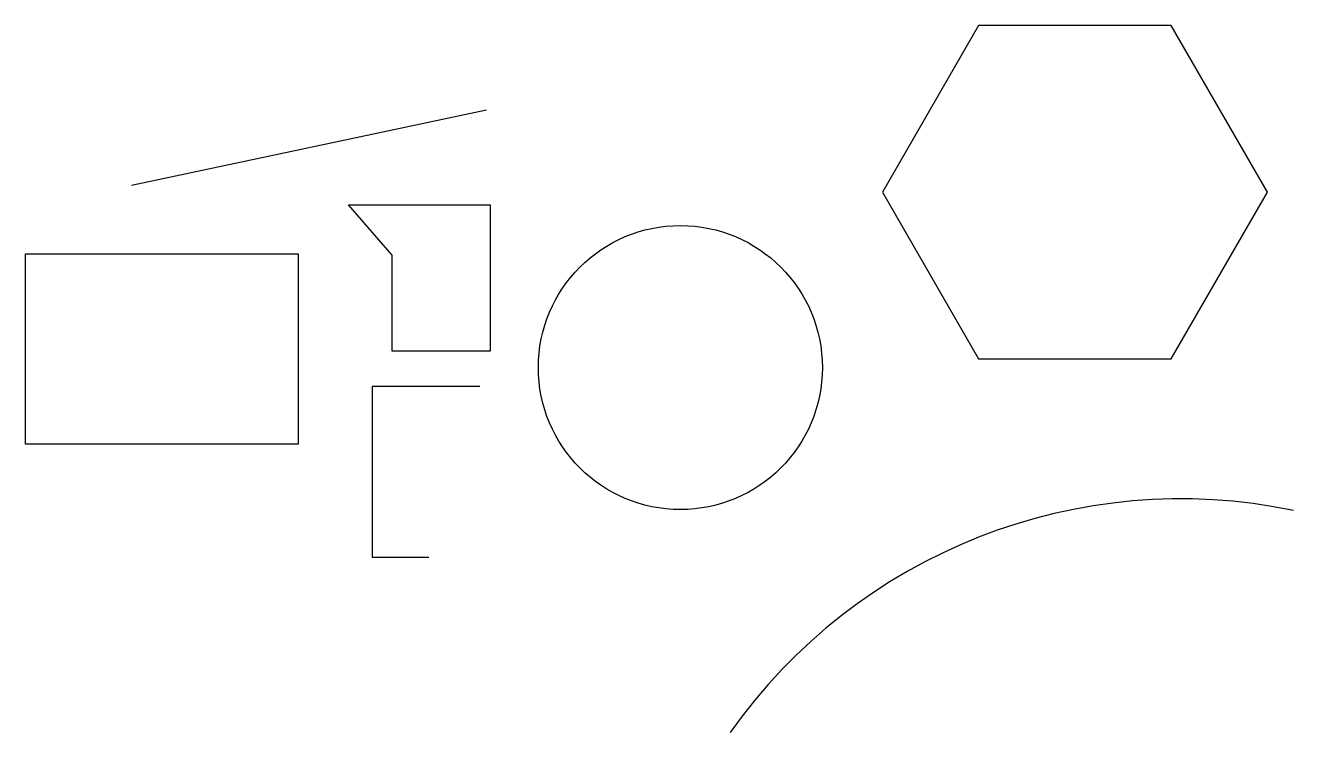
# Model space of a CAD drawing. Header units: inches. Extents: x 1 to 247, y -30 to 107.
import ezdxf

# ---------------------------------------------------------------- set-up
doc = ezdxf.new("R2010")
doc.units = ezdxf.units.IN
doc.header["$MEASUREMENT"] = 0

msp = doc.modelspace()

# ---------------------------------------------------------------- linework, layer by layer
msp.add_line((21.91, 76.4), (90.7, 90.99))
for points in [[(242.11, 75.04), (223.45, 107.36), (186.12, 107.36), (167.46, 75.04), (186.12, 42.71), (223.45, 42.71)], [(1.31, 63.07), (54.2, 63.07), (54.2, 26.17), (1.31, 26.17)]]:
    msp.add_lwpolyline(points, close=True)
for points in [[(63.97, 72.56), (91.4, 72.56), (91.4, 44.22), (72.41, 44.22), (72.41, 62.81), (63.97, 72.56)], [(89.42, 37.37), (68.58, 37.37), (68.58, 4.29), (79.53, 4.29)]]:
    msp.add_lwpolyline(points)
msp.add_circle((128.3, 41.04), 27.53)
msp.add_arc((225.31, -91.28), 106.87, 78.1839, 144.835)

doc.saveas('drawing.dxf')
